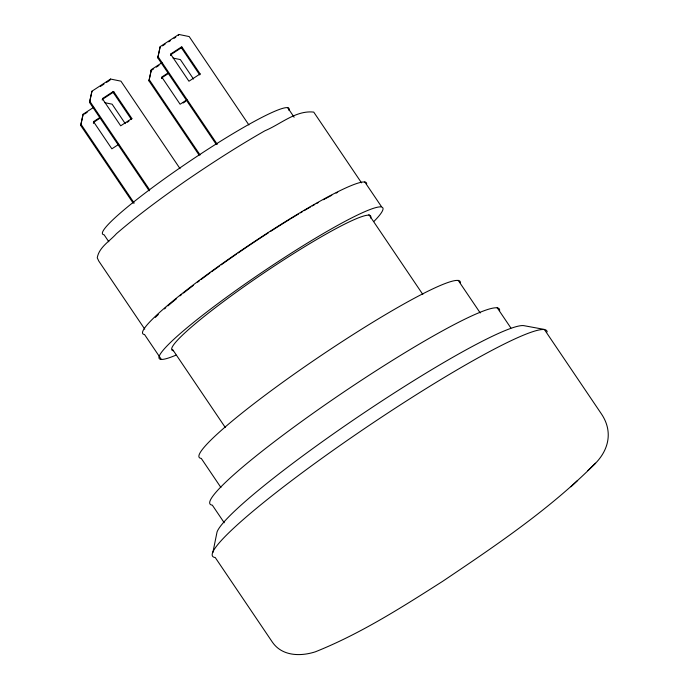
<?xml version="1.0" encoding="UTF-8"?>
<svg xmlns="http://www.w3.org/2000/svg" width="689" height="689" viewBox="0 0 689 689"><rect width="100%" height="100%" fill="white"/><g stroke="black" fill="none" stroke-linecap="round" stroke-linejoin="round"><path stroke-width="1.03" d="M133.235 203.221L80.699 125.441L83.119 114.219L93.756 107.269M80.699 125.441L83.119 114.219M149.229 190.819L89.536 102.437L91.947 91.206L110.567 79.046L120.937 81.164L180.044 168.659M89.536 102.437L91.947 91.206M93.902 121.41L93.394 123.047L93.902 121.41L99.965 117.449M102.222 100.043L102.739 98.398L113.125 91.611L113.78 91.74L131.866 118.525L131.478 119.524L113.392 92.739L112.738 92.61L102.351 99.397L102.739 98.398M199.095 155.094L148.953 80.854L151.365 69.623L162.001 62.673M148.953 80.854L151.365 69.623M216.286 144.457L157.781 57.842L160.201 46.611L178.813 34.45L189.191 36.569L248.893 124.95M157.781 57.842L160.201 46.611M162.156 76.815L161.639 78.46L162.156 76.815L168.211 72.853M170.605 54.801L170.476 55.447L170.984 53.802L181.379 47.016L182.025 47.153L200.12 73.93L199.732 74.929L181.646 48.152L180.992 48.015L170.605 54.801L170.984 53.802M212.867 552.509L217.044 531.986A186.409 19.309 -34 0 1 363.12 413.426A186.409 19.309 -34 0 1 523.657 325.621L544.336 329.42L601.48 414.011C612.745 430.797 609.352 448.987 595.589 463.189C550.02 509.076 496.046 545.361 442.622 581.344C401.721 607.405 360.511 633.759 315.312 651.828C300.456 656.608 282.008 656.255 272.353 642.096L215.218 557.504A201.524 20.877 -34 0 1 363.525 429.256A201.524 20.877 -34 0 1 547.169 331.9M110.18 80.045L110.567 79.046M112.738 92.61L113.125 91.611M113.392 92.739L113.78 91.74M178.434 35.449L178.813 34.45M180.992 48.015L181.379 47.016M181.646 48.152L182.025 47.153M587.795 470.613L595.589 463.189M570.974 486.77L577.632 480.44M100.43 86.418L103.979 84.101M106.631 82.361L109.293 80.622M162.475 45.879L165.136 44.139M168.684 41.822L170.45 40.66M173.998 38.343L175.773 37.189M84.506 114.055L87.167 112.324M150.986 70.623L153.647 68.883M156.3 67.152L158.961 65.412M93.515 122.409L100.448 117.879M161.769 77.814L168.693 73.292M131.866 118.525L120.696 125.82L102.609 99.044M200.12 73.93L188.95 81.224L170.855 54.448M127.189 122.332L128.903 121.212M118.741 144.337L111.868 148.833L93.773 122.048M186.986 99.75L180.113 104.237L162.027 77.452M183.171 102.997L185.746 101.309M173.094 58.1L180.354 59.581L193.488 79.028M104.84 102.687L112.109 104.177L125.243 123.615M497.182 307.707L510.885 327.99M458.194 280.337L480.242 312.97M364.765 181.913L381.448 206.605M361.536 182.852L313.745 112.109C295.925 110.068 280.612 124.261 264.989 130.738C237.567 146.395 211.023 163.534 184.988 181.396C161.476 197.915 138.248 214.873 116.475 233.657C109.835 241.176 99.035 247.196 97.252 257.815L98.785 261.079L144.776 329.17M368.873 214.589L422.813 294.436M287.606 107.562L294.117 117.208M158.169 56.842L217.268 144.337M149.332 79.846L200.077 154.973M89.915 101.438L149.616 189.82M81.087 124.442L134.217 203.109M108.819 241.761L104.073 234.751A112.376 11.635 -34 0 1 190.827 160.494A112.376 11.635 -34 0 1 288.906 110.352M172.517 349.366L225.251 427.438M161.217 359.227L144.535 334.527A134.846 13.969 -34 0 1 245 247.885A134.846 13.969 -34 0 1 366.66 183.937M220.919 487.502L201.257 458.392A157.325 16.295 -34 0 1 318.464 357.307A157.325 16.295 -34 0 1 460.407 282.705M224.235 522.762L212.315 505.123A174.429 18.069 -34 0 1 343.208 392.403A174.429 18.069 -34 0 1 499.603 310.636M155.318 317.414A131.625 13.634 -34 0 1 158.341 314.494M164.456 308.913A131.625 13.634 -34 0 1 165.816 307.725M167.944 305.882A131.625 13.634 -34 0 1 176.582 298.647M179.993 295.874A131.625 13.634 -34 0 1 181.75 294.461M183.532 293.049A131.625 13.634 -34 0 1 193.264 285.461M197.588 282.171A131.625 13.634 -34 0 1 199.345 280.836M201.128 279.501A131.625 13.634 -34 0 1 209.938 272.973M211.626 271.742A131.625 13.634 -34 0 1 219.403 266.126M221.169 264.86A131.625 13.634 -34 0 1 236.327 254.224M238.084 253.018A131.625 13.634 -34 0 1 268.564 232.693M270.389 231.513A131.625 13.634 -34 0 1 290.147 219.093M291.008 218.559A131.625 13.634 -34 0 1 298.587 213.978M300.456 212.858A131.625 13.634 -34 0 1 302.316 211.756M304.159 210.662A131.625 13.634 -34 0 1 310.455 207.001M312.203 205.994A131.625 13.634 -34 0 1 314.778 204.53M316.458 203.582A131.625 13.634 -34 0 1 318.482 202.454M323.417 199.732A131.625 13.634 -34 0 1 331.788 195.288M336.068 193.127A131.625 13.634 -34 0 1 337.696 192.317M176.074 355.111A134.846 13.969 -34 0 1 263.353 271.457A134.846 13.969 -34 0 1 373.998 221.367M173.456 350.753A119.869 12.419 -34 0 1 265.988 271.544A119.869 12.419 -34 0 1 370.604 218.06"/></g></svg>
